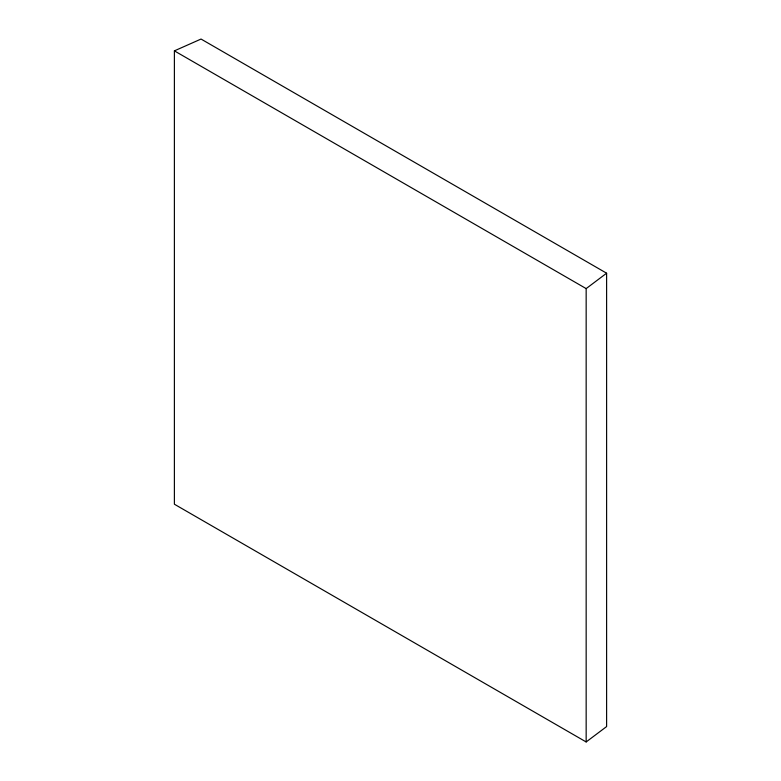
<?xml version="1.0" encoding="UTF-8"?>
<svg xmlns="http://www.w3.org/2000/svg" width="781" height="781" viewBox="0 0 781 781"><rect width="100%" height="100%" fill="white"/><g stroke="black" fill="none" stroke-linecap="round" stroke-linejoin="round"><path stroke-width="1.17" d="M586.16 741.95L586.16 288.599L606.612 273.204L201.039 39.05L174.388 50.863L174.388 504.214L586.16 741.95L606.612 726.564L606.612 273.204M174.388 50.863L586.16 288.599"/></g></svg>
